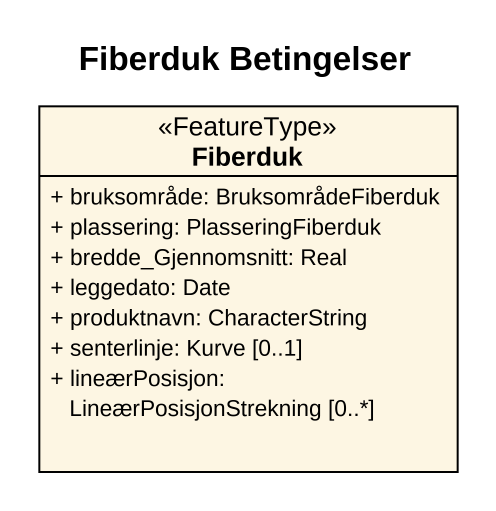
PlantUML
@startuml
title Fiberduk Betingelser
hide circle
hide empty members
skinparam classAttributeIconSize 0
class Fiberduk <<FeatureType>> {
  + bruksområde: BruksområdeFiberduk
  + plassering: PlasseringFiberduk
  + bredde_Gjennomsnitt: Real
  + leggedato: Date
  + produktnavn: CharacterString
  + senterlinje: Kurve [0..1]
  + lineærPosisjon: LineærPosisjonStrekning [0..*]
}
@enduml
